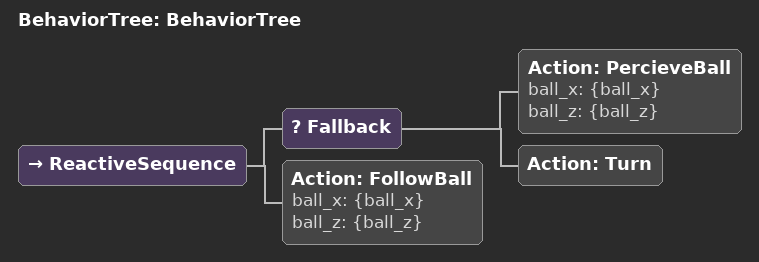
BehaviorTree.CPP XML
<?xml version="1.0"?>
<root main_tree_to_execute="BehaviorTree">
    <BehaviorTree ID="BehaviorTree">
        <ReactiveSequence>
            <Fallback>
                <Action ID="PercieveBall" ball_x="{ball_x}" ball_z="{ball_z}"/>
                <Action ID="Turn"/>
            </Fallback>
            <Action ID="FollowBall" ball_x="{ball_x}" ball_z="{ball_z}"/>
        </ReactiveSequence>
    </BehaviorTree>
</root>
